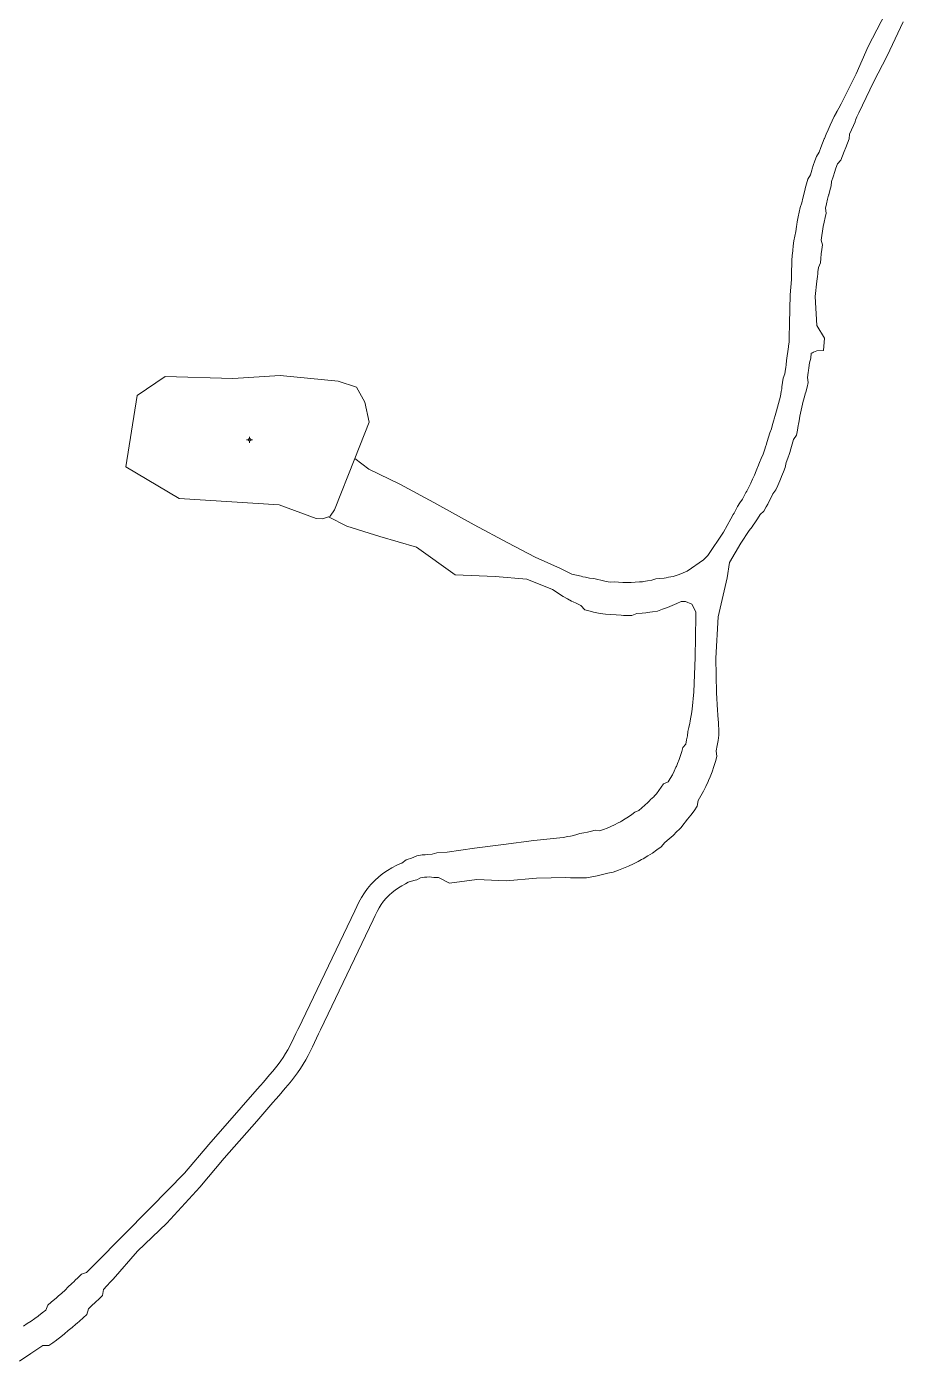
# Model space of a CAD drawing. Header units: metres. Extents: x 544975 to 548996, y 1840763 to 1844365.
# Drawn here: x 548139 to 548511, y 1841114 to 1841680 of the extents above; entities that cross this region are included whole.
import ezdxf

# ---------------------------------------------------------------- set-up
doc = ezdxf.new("R2010")
doc.units = ezdxf.units.M
doc.header["$MEASUREMENT"] = 0
doc.layers.add('Level 11', color=7, linetype='Continuous', lineweight=0)
doc.layers.add('Level 30', color=7, linetype='Continuous', lineweight=0)

# ---------------------------------------------------------------- blocks, each defined once
blk = doc.blocks.new('CENTRD_12')
at = {"layer": 'Level 11', "linetype": 'Continuous', "lineweight": 0}
h = blk.add_hatch(color=7, dxfattribs=at)
edge = h.paths.add_edge_path()
edge.add_arc((0, 0), 1.5, 0, 360)
at = {"layer": 'Level 11', "color": 7, "linetype": 'Continuous', "lineweight": 0}
for p, q in [((-6.3, 0), (-12.5, 0)), ((0, 6.2), (-6.3, 0)), ((-6.3, 0), (0, -6.3)), ((0, 12.5), (0, 6.2)), ((6.2, 0), (0, 6.2)), ((0, -6.3), (6.2, 0)), ((12.5, 0), (6.2, 0)), ((0, -6.3), (0, -12.5))]:
    blk.add_line(p, q, dxfattribs=at)
blk = doc.blocks.new('CENTRD_1')
at = {"layer": 'Level 11', "linetype": 'Continuous', "lineweight": 0}
h = blk.add_hatch(color=7, dxfattribs=at)
edge = h.paths.add_edge_path()
edge.add_arc((0, 0), 1.5, 0, 360)
at = {"layer": 'Level 11', "color": 7, "linetype": 'Continuous', "lineweight": 0}
for p, q in [((0, 6.2), (-6.3, 0)), ((0, 12.5), (0, 6.2)), ((6.2, 0), (0, 6.2)), ((-6.3, 0), (-12.5, 0)), ((-6.3, 0), (0, -6.3)), ((0, -6.3), (6.2, 0)), ((0, -6.3), (0, -12.5)), ((12.5, 0), (6.2, 0))]:
    blk.add_line(p, q, dxfattribs=at)
blk = doc.blocks.new('5.DuongDay35Kv_RTH')
at = {"layer": 'Level 30', "color": 5, "flags": 128}
for points in [[(48510.8464, 841682.487), (48503.9492, 841668.1004), (48498.1598, 841656.8825), (48491.981, 841644.0056), (48491.1729, 841642.1741), (48490.5668, 841640.8005), (48490.4646, 841640.3063), (48490.4003, 841640.1588), (48489.6926, 841638.5101), (48488.9027, 841636.7241), (48488.0943, 841634.9472), (48487.9418, 841632.8851), (48487.1773, 841631.0975), (48486.4334, 841629.3012), (48486.4112, 841629.2468), (48485.71, 841627.4965), (48485.0073, 841625.6837), (48484.3254, 841623.863), (48482.9109, 841622.3022), (48482.2678, 841620.4577), (48481.6457, 841618.606), (48481.2128, 841617.2739), (48481.0449, 841616.7473), (48480.4654, 841614.8819), (48480.2548, 841612.9085), (48479.7192, 841611.0343), (48479.2051, 841609.1541), (48479.1716, 841609.0288), (48478.7124, 841607.2681), (48478.2414, 841605.3766), (48477.7919, 841603.4799), (48478.0683, 841601.4241), (48477.6641, 841599.5256), (48477.2816, 841597.6227), (48476.9208, 841595.7155), (48476.7357, 841594.6875), (48476.5819, 841593.8043), (48476.2649, 841591.8894), (48475.9697, 841589.971), (48476.5459, 841587.9335), (48476.2959, 841586.0185), (48476.0726, 841584.1429), (48476.0679, 841584.1008), (48475.8617, 841582.1807), (48475.6776, 841580.2583), (48474.8661, 841578.3849), (48474.6398, 841576.4571), (48474.559, 841575.7178), (48474.4291, 841574.4895), (48474.2185, 841572.4988), (48473.4192, 841566.0917), (48474.2496, 841553.7918), (48477.3987, 841548.4218), (48476.9887, 841543.1809), (48474.1581, 841542.9566), (48472.831, 841542.4455), (48472.2708, 841542.1282), (48471.7822, 841541.9301), (48471.6516, 841539.8591), (48471.091, 841537.8352), (48470.8381, 841535.7815), (48470.6794, 841534.6141), (48470.5522, 841533.732), (48470.2337, 841531.6874), (48470.4494, 841529.5459), (48470.0233, 841527.5114), (48469.4936, 841525.5), (48469.2791, 841524.721), (48468.9479, 841523.542), (48468.4061, 841521.6134), (48466.945, 841515.2873), (48466.6264, 841513.3095), (48466.3875, 841511.8262), (48466.303, 841511.3144), (48465.9451, 841509.2694), (48465.5001, 841507.2426), (48464.3162, 841505.4154), (48463.7567, 841503.4284), (48463.1667, 841501.4502), (48462.6662, 841499.8537), (48462.5464, 841499.4814), (48461.8958, 841497.5223), (48461.2151, 841495.5734), (48460.7451, 841493.545), (48460.0034, 841491.6143), (48459.2321, 841489.6953), (48459.0783, 841489.3226), (48458.4313, 841487.7883), (48457.6014, 841485.8939), (48456.7423, 841484.0125), (48455.5856, 841482.2749), (48454.6711, 841480.4249), (48453.7283, 841478.5892), (48453.3904, 841477.9478), (48452.7574, 841476.7683), (48451.7585, 841474.9625), (48450.0943, 841473.5444), (48449.0354, 841471.7865), (48447.8635, 841470.0991), (48447.1506, 841468.9978), (48446.8268, 841468.3499), (48445.5041, 841466.8218), (48442.0135, 841461.418), (48437.0829, 841453.2178), (48436.0888, 841446.6603), (48432.3227, 841430.1587), (48431.3181, 841412.5889), (48431.5675, 841397.9569), (48432.0003, 841390.5556), (48432.179, 841388.548), (48432.3576, 841386.5404), (48432.4469, 841385.5366), (48432.5231, 841384.424), (48432.6194, 841382.1896), (48432.6403, 841379.945), (48432.3382, 841377.7306), (48431.9624, 841375.5275), (48431.5134, 841373.3381), (48431.8199, 841370.9515), (48431.2185, 841368.7694), (48430.5447, 841366.6086), (48429.7992, 841364.4714), (48428.983, 841362.3603), (48428.308, 841360.7568), (48428.0968, 841360.2775), (48427.1417, 841358.2255), (48426.1188, 841356.2064), (48425.0291, 841354.2225), (48423.874, 841352.276), (48423.4774, 841349.8234), (48422.1765, 841347.9311), (48420.8133, 841346.0832), (48419.3892, 841344.2818), (48418.3584, 841343.0512), (48417.9058, 841342.5288), (48416.4747, 841340.7235), (48415.7463, 841339.9571), (48414.8744, 841339.0696), (48413.2198, 841337.47), (48411.5129, 841335.9264), (48409.7555, 841334.4406), (48408.2117, 841332.6706), (48406.3476, 841331.2966), (48404.4387, 841329.9855), (48402.4872, 841328.7387), (48400.4953, 841327.5577), (48399.8265, 841327.181), (48398.4651, 841326.4437), (48396.3989, 841325.3979), (48394.2989, 841324.4217), (48392.1677, 841323.5159), (48390.0074, 841322.6817), (48387.8205, 841321.9199), (48385.5433, 841321.457), (48383.3181, 841320.8447), (48381.0737, 841320.3069), (48378.8126, 841319.8442), (48376.5343, 841319.4772), (48374.2186, 841319.4144), (48371.9103, 841319.4298), (48370.9464, 841319.4593), (48369.7766, 841319.5215), (48367.7639, 841319.6285), (48355.3355, 841319.2427), (48342.4709, 841318.2481), (48329.9296, 841318.6863), (48318.4096, 841317.2562), (48313.7651, 841319.5521), (48311.7526, 841319.6567), (48309.7326, 841319.8646), (48308.7352, 841319.7934), (48307.8671, 841319.7169), (48306.141, 841319.4774), (48304.5505, 841318.6456), (48303.1965, 841318.2777), (48302.9031, 841318.1875), (48301.2366, 841317.7576), (48300.8762, 841317.6141), (48299.7504, 841316.8785), (48298.2314, 841316.1046), (48296.7674, 841315.2311), (48295.3647, 841314.2621), (48294.0298, 841313.2018), (48292.7684, 841312.055), (48291.5862, 841310.8266), (48290.4885, 841309.5222), (48289.4802, 841308.1476), (48288.5656, 841306.7089), (48287.7489, 841305.2124), (48286.9191, 841303.49), (48286.0558, 841301.6859), (48263.7354, 841255.0425), (48262.8721, 841253.2384), (48262.0088, 841251.4343), (48261.1455, 841249.6303), (48260.2822, 841247.8262), (48258.4598, 841244.1008), (48257.4372, 841242.2126), (48256.3523, 841240.3595), (48255.2062, 841238.5436), (48254.0003, 841236.7668), (48252.7358, 841235.0313), (48251.4141, 841233.3389), (48250.0368, 841231.6914), (48248.7254, 841230.1771), (48247.4161, 841228.6653), (48246.1068, 841227.1534), (48244.7975, 841225.6415), (48243.4881, 841224.1297), (48236.6951, 841216.2858), (48222.9086, 841200.5475), (48212.5655, 841188.2066), (48198.5954, 841172.9721), (48186.1448, 841161.0314), (48175.8145, 841149.2455), (48174.3964, 841147.8346), (48173.3868, 841146.7244), (48173.0409, 841146.3455), (48171.6477, 841144.8384), (48171.2501, 841142.3266), (48169.7761, 841140.8778), (48168.2877, 841139.4438), (48168.1247, 841139.2886), (48166.785, 841138.0248), (48165.2682, 841136.6209), (48164.6644, 841134.2001), (48163.1095, 841132.8176), (48161.5408, 841131.4506), (48160.5391, 841130.592), (48159.9586, 841130.0995), (48158.3629, 841128.7642), (48156.7539, 841127.445), (48155.1872, 841126.0723), (48153.5515, 841124.7849), (48151.9029, 841123.514), (48151.6967, 841123.3568), (48150.2418, 841122.2596), (48148.5682, 841121.0219), (48145.9632, 841121.0835), (48144.2453, 841119.9354), (48143.3507, 841119.3474), (48142.5433, 841118.8207), (48140.8676, 841117.7275), (48136.1188, 841114.3812)], [(48278.2734, 841497.2968), (48284.2303, 841492.8396), (48297.407, 841486.413), (48311.7672, 841478.6872), (48328.9061, 841469.1627), (48343.2035, 841461.4815), (48354.7291, 841455.3986), (48365.5431, 841450.713), (48370.295, 841448.3131), (48372.2513, 841447.8283), (48374.2077, 841447.3435), (48374.9126, 841447.1688), (48376.0465, 841446.9171), (48377.8226, 841446.5743), (48379.6385, 841446.4238), (48381.3522, 841445.9632), (48382.5616, 841445.6746), (48383.0802, 841445.5599), (48384.8207, 841445.2144), (48386.5718, 841444.9271), (48388.3665, 841445.008), (48390.1224, 841444.839), (48391.883, 841444.7287), (48392.6413, 841444.6992), (48393.6464, 841444.677), (48395.4104, 841444.6842), (48397.1699, 841444.8123), (48398.9275, 841444.9368), (48400.1884, 841445.0625), (48400.68, 841445.1199), (48402.4254, 841445.3612), (48404.1618, 841445.6605), (48405.8434, 841446.2128), (48407.6124, 841446.3837), (48409.3827, 841446.6156), (48410.2677, 841446.7545), (48411.2592, 841446.9346), (48413.2423, 841447.2949), (48415.7379, 841448.1218), (48419.1338, 841449.5489), (48426.0851, 841454.3056), (48427.9706, 841456.1912), (48434.5526, 841466.0807), (48437.7536, 841471.7779), (48438.7348, 841473.5244), (48439.0882, 841474.1534), (48439.6771, 841475.2212), (48440.5756, 841476.9002), (48441.535, 841478.5401), (48442.6212, 841480.1087), (48443.5419, 841481.7734), (48444.1255, 841482.8607), (48444.437, 841483.452), (48445.3061, 841485.1441), (48446.1491, 841486.8495), (48446.9276, 841488.5853), (48447.7174, 841490.3152), (48448.4806, 841492.057), (48449.0754, 841493.4678), (48449.2168, 841493.8104), (48449.926, 841495.5749), (48450.608, 841497.3501), (48451.3722, 841499.0963), (48451.9998, 841500.8933), (48452.5997, 841502.6997), (48452.7102, 841503.0431), (48453.1717, 841504.5152), (48453.7158, 841506.3393), (48454.2317, 841508.1715), (48454.8917, 841509.9672), (48455.4072, 841511.8037), (48455.9503, 841513.6362), (48456.0818, 841514.0959), (48456.4881, 841515.5424), (48457.0299, 841517.471), (48458.7552, 841523.7389), (48459.0737, 841525.7166), (48459.2685, 841526.9258), (48459.3826, 841527.661), (48459.6548, 841529.5546), (48459.9682, 841531.4375), (48460.5543, 841533.2749), (48460.8487, 841535.1645), (48460.9662, 841535.9796), (48461.1128, 841537.0585), (48461.3466, 841538.9565), (48461.654, 841540.8477), (48461.884, 841542.7491), (48462.1407, 841544.6511), (48462.1889, 841545.0366), (48462.2047, 841545.1272), (48462.3841, 841546.6189), (48462.4236, 841548.6204), (48462.6305, 841554.5197), (48462.8966, 841566.7508), (48463.4054, 841573.1761), (48463.4449, 841575.1776), (48463.4692, 841576.4125), (48463.4877, 841577.2047), (48463.5523, 841579.2733), (48463.5425, 841581.3508), (48463.74, 841583.4119), (48463.961, 841585.4705), (48463.9661, 841585.5156), (48464.2055, 841587.5264), (48464.4734, 841589.5795), (48464.8936, 841591.6103), (48465.2082, 841593.6552), (48465.5462, 841595.6963), (48465.7101, 841596.6377), (48465.9074, 841597.7335), (48466.2919, 841599.7664), (48466.6997, 841601.7948), (48467.1306, 841603.8184), (48467.7946, 841605.7885), (48468.271, 841607.7993), (48468.7704, 841609.8045), (48469.2573, 841611.6712), (48469.2927, 841611.8039), (48469.8378, 841613.7972), (48470.4057, 841615.7842), (48471.4441, 841617.6282), (48472.0557, 841619.5965), (48472.2328, 841620.1521), (48472.6896, 841621.5577), (48473.346, 841623.5116), (48474.0246, 841625.4578), (48475.1343, 841627.2457), (48475.8555, 841629.1712), (48476.5987, 841631.0884), (48477.3402, 841632.9394), (48477.3637, 841632.9969), (48478.1504, 841634.8966), (48478.9589, 841636.7872), (48479.7998, 841638.6635), (48480.6512, 841640.535), (48481.5626, 841642.3782), (48482.4527, 841644.0428), (48482.5333, 841644.1915), (48482.784, 841644.6406), (48483.5054, 841645.9573), (48484.4672, 841647.713), (48490.8392, 841660.4946), (48495.9912, 841672.027), (48503.3366, 841686.1925)], [(48137.7189, 841129.238), (48139.2776, 841130.4132), (48140.9784, 841131.3927), (48142.5486, 841132.554), (48143.9137, 841133.5835), (48144.1072, 841133.731), (48145.654, 841134.9234), (48147.1887, 841136.1313), (48148.0233, 841138.2022), (48149.5251, 841139.4336), (48151.0146, 841140.6799), (48151.5564, 841141.1397), (48152.4915, 841141.9411), (48153.9557, 841143.217), (48155.4071, 841144.5075), (48156.7285, 841145.9401), (48158.1525, 841147.2582), (48159.4103, 841148.4446), (48159.5633, 841148.5904), (48160.9607, 841149.9367), (48162.3445, 841151.2969), (48164.4052, 841151.9891), (48165.8094, 841153.3439), (48166.1584, 841153.6848), (48167.2297, 841154.7356), (48168.5861, 841156.206), (48179.6334, 841167.3014), (48191.7592, 841179.555), (48206.0846, 841194.1258), (48216.2853, 841206.2835), (48230.1145, 841221.9848), (48236.9076, 841229.8287), (48238.2169, 841231.3405), (48239.5262, 841232.8524), (48240.8355, 841234.3642), (48242.1448, 841235.8761), (48243.452, 841237.3856), (48244.6432, 841238.8104), (48245.7863, 841240.2741), (48246.8799, 841241.7752), (48247.9229, 841243.3118), (48248.9142, 841244.8824), (48249.8525, 841246.4851), (48250.7369, 841248.1181), (48252.4296, 841251.5839), (48253.2929, 841253.388), (48254.1563, 841255.192), (48255.0196, 841256.9961), (48255.8829, 841258.8002), (48278.2032, 841305.4436), (48279.0666, 841307.2477), (48279.9728, 841309.1257), (48281.0674, 841311.1315), (48282.2933, 841313.0599), (48283.6448, 841314.9024), (48285.1161, 841316.6507), (48286.7007, 841318.2971), (48288.3913, 841319.8344), (48290.1807, 841321.2556), (48292.0607, 841322.5544), (48294.0231, 841323.7251), (48296.0591, 841324.7624), (48297.6775, 841325.4792), (48298.1566, 841325.6698), (48300.0858, 841327.1501), (48300.4866, 841327.2734), (48302.3365, 841327.776), (48304.5212, 841328.8444), (48306.8749, 841329.171), (48308.0587, 841329.2754), (48309.0561, 841329.3465), (48311.051, 841329.4889), (48313.0185, 841330.0158), (48317.4765, 841330.3339), (48328.9806, 841331.9863), (48341.3755, 841333.6012), (48354.1883, 841335.3203), (48366.5563, 841336.5545), (48368.5334, 841336.9462), (48369.6824, 841337.1738), (48370.3814, 841337.3336), (48372.0347, 841337.7539), (48373.6648, 841338.2278), (48375.3123, 841338.5287), (48376.9526, 841338.8644), (48378.5809, 841339.2546), (48380.1952, 841339.6988), (48382.0574, 841339.3971), (48383.665, 841339.9571), (48385.2531, 841340.5703), (48386.8198, 841341.2361), (48388.3635, 841341.9538), (48389.8824, 841342.7226), (48390.8833, 841343.2646), (48391.3749, 841343.5415), (48392.8392, 841344.4097), (48394.2738, 841345.3262), (48395.677, 841346.2901), (48397.0473, 841347.3001), (48398.6922, 841347.9772), (48400.0047, 841349.0869), (48401.2794, 841350.2396), (48402.515, 841351.4342), (48403.1661, 841352.0969), (48403.7101, 841352.6693), (48405.0089, 841353.8161), (48405.3489, 841354.2086), (48406.1232, 841355.133), (48407.1931, 841356.4863), (48408.2172, 841357.8745), (48409.1945, 841359.2961), (48411.1532, 841360.115), (48412.0542, 841361.6332), (48412.9041, 841363.1805), (48413.702, 841364.7554), (48414.4469, 841366.3559), (48414.6116, 841366.7297), (48415.1381, 841367.9803), (48415.7747, 841369.6269), (48416.3561, 841371.2938), (48416.8817, 841372.9792), (48417.3508, 841374.6811), (48418.6153, 841376.2081), (48418.9758, 841377.966), (48419.2775, 841379.7349), (48419.5201, 841381.513), (48419.9524, 841383.2767), (48420.3262, 841385.0622), (48420.4909, 841385.9625), (48420.6515, 841386.9574), (48420.9725, 841388.9472), (48421.2936, 841390.937), (48422.0123, 841398.2973), (48422.6469, 841412.8977), (48422.8631, 841430.4956), (48422.9216, 841432.3022), (48421.1679, 841435.5474), (48418.4716, 841436.7292), (48416.5808, 841436.6555), (48414.7474, 841435.8182), (48413.8307, 841435.3995), (48412.8268, 841434.963), (48410.7919, 841434.1388), (48408.7226, 841433.381), (48406.6364, 841432.6094), (48404.4637, 841432.2349), (48402.2797, 841431.9329), (48401.6646, 841431.8612), (48400.0869, 841431.7039), (48397.8876, 841431.5481), (48395.6988, 841430.772), (48393.4709, 841430.763), (48392.2016, 841430.7911), (48391.2439, 841430.8282), (48389.0204, 841430.9676), (48386.8027, 841431.181), (48384.5632, 841431.2623), (48382.3578, 841431.6241), (48380.1657, 841432.0592), (48379.5125, 841432.2036), (48377.9894, 841432.5671), (48375.8312, 841433.1473), (48374.0642, 841434.9462), (48372.0723, 841435.8911), (48370.819, 841436.5286), (48370.1788, 841436.8714), (48368.402, 841437.8229), (48366.6251, 841438.7744), (48362.1162, 841441.8054), (48351.1503, 841446.0965), (48337.7115, 841447.2065), (48320.7441, 841447.9478), (48304.4624, 841459.7003), (48288.8528, 841464.1784), (48274.8853, 841468.5496), (48267.0949, 841472.6182)]]:
    blk.add_lwpolyline(points, dxfattribs=at)
at = {"layer": 'Level 30', "color": 5, "linetype": 'Continuous', "lineweight": 0, "flags": 128}
for points in [[(48278.2734, 841497.2968), (48284.395, 841512.6852), (48282.5544, 841521.2258), (48278.9797, 841527.6258), (48271.2482, 841530.1036), (48246.6636, 841532.573), (48226.5681, 841531.3114), (48197.8323, 841532.127), (48185.9724, 841524.0993), (48181.1493, 841493.7768), (48203.7276, 841480.3254), (48246.1951, 841477.6209), (48261.8963, 841471.9264), (48264.4871, 841471.6595), (48267.0949, 841472.6182)], [(48267.0949, 841472.6182), (48267.7403, 841472.8555), (48269.6345, 841475.5805), (48278.2734, 841497.2968)]]:
    blk.add_lwpolyline(points, dxfattribs=at)
at = {"layer": 'Level 11', "color": 7, "linetype": 'Continuous', "lineweight": 0, "xscale": 0.1, "yscale": 0.1, "zscale": 0.1}
blk.add_blockref('CENTRD_1', (48233.6362, 841505.2729), dxfattribs=at)

msp = doc.modelspace()

# ---------------------------------------------------------------- linework, layer by layer
at = {"layer": 'Level 30', "color": 5, "flags": 128}
for points in [[(548278.2734, 1841497.2968), (548284.2303, 1841492.8396), (548297.407, 1841486.413), (548311.7672, 1841478.6872), (548328.9061, 1841469.1627), (548343.2035, 1841461.4815), (548354.7291, 1841455.3986), (548365.5431, 1841450.713), (548370.295, 1841448.3131), (548372.2513, 1841447.8283), (548374.2077, 1841447.3435), (548374.9126, 1841447.1688), (548376.0465, 1841446.9171), (548377.8226, 1841446.5743), (548379.6385, 1841446.4238), (548381.3522, 1841445.9632), (548382.5616, 1841445.6746), (548383.0802, 1841445.5599), (548384.8207, 1841445.2144), (548386.5718, 1841444.9271), (548388.3665, 1841445.008), (548390.1224, 1841444.839), (548391.883, 1841444.7287), (548392.6413, 1841444.6992), (548393.6464, 1841444.677), (548395.4104, 1841444.6842), (548397.1699, 1841444.8123), (548398.9275, 1841444.9368), (548400.1884, 1841445.0625), (548400.68, 1841445.1199), (548402.4254, 1841445.3612), (548404.1618, 1841445.6605), (548405.8434, 1841446.2128), (548407.6124, 1841446.3837), (548409.3827, 1841446.6156), (548410.2677, 1841446.7545), (548411.2592, 1841446.9346), (548413.2423, 1841447.2949), (548415.7379, 1841448.1218), (548419.1338, 1841449.5489), (548426.0851, 1841454.3056), (548427.9706, 1841456.1912), (548434.5526, 1841466.0807), (548437.7536, 1841471.7779), (548438.7348, 1841473.5244), (548439.0882, 1841474.1534), (548439.6771, 1841475.2212), (548440.5756, 1841476.9002), (548441.535, 1841478.5401), (548442.6212, 1841480.1087), (548443.5419, 1841481.7734), (548444.1255, 1841482.8607), (548444.437, 1841483.452), (548445.3061, 1841485.1441), (548446.1491, 1841486.8495), (548446.9276, 1841488.5853), (548447.7174, 1841490.3152), (548448.4806, 1841492.057), (548449.0754, 1841493.4678), (548449.2168, 1841493.8104), (548449.926, 1841495.5749), (548450.608, 1841497.3501), (548451.3722, 1841499.0963), (548451.9998, 1841500.8933), (548452.5997, 1841502.6997), (548452.7102, 1841503.0431), (548453.1717, 1841504.5152), (548453.7158, 1841506.3393), (548454.2317, 1841508.1715), (548454.8917, 1841509.9672), (548455.4072, 1841511.8037), (548455.9503, 1841513.6362), (548456.0818, 1841514.0959), (548456.4881, 1841515.5424), (548457.0299, 1841517.471), (548458.7552, 1841523.7389), (548459.0737, 1841525.7166), (548459.2685, 1841526.9258), (548459.3826, 1841527.661), (548459.6548, 1841529.5546), (548459.9682, 1841531.4375), (548460.5543, 1841533.2749), (548460.8487, 1841535.1645), (548460.9662, 1841535.9796), (548461.1128, 1841537.0585), (548461.3466, 1841538.9565), (548461.654, 1841540.8477), (548461.884, 1841542.7491), (548462.1407, 1841544.6511), (548462.1889, 1841545.0366), (548462.2047, 1841545.1272), (548462.3841, 1841546.6189), (548462.4236, 1841548.6204), (548462.6305, 1841554.5197), (548462.8966, 1841566.7508), (548463.4054, 1841573.1761), (548463.4449, 1841575.1776), (548463.4692, 1841576.4125), (548463.4877, 1841577.2047), (548463.5523, 1841579.2733), (548463.5425, 1841581.3508), (548463.74, 1841583.4119), (548463.961, 1841585.4705), (548463.9661, 1841585.5156), (548464.2055, 1841587.5264), (548464.4734, 1841589.5795), (548464.8936, 1841591.6103), (548465.2082, 1841593.6552), (548465.5462, 1841595.6963), (548465.7101, 1841596.6377), (548465.9074, 1841597.7335), (548466.2919, 1841599.7664), (548466.6997, 1841601.7948), (548467.1306, 1841603.8184), (548467.7946, 1841605.7885), (548468.271, 1841607.7993), (548468.7704, 1841609.8045), (548469.2573, 1841611.6712), (548469.2927, 1841611.8039), (548469.8378, 1841613.7972), (548470.4057, 1841615.7842), (548471.4441, 1841617.6282), (548472.0557, 1841619.5965), (548472.2328, 1841620.1521), (548472.6896, 1841621.5577), (548473.346, 1841623.5116), (548474.0246, 1841625.4578), (548475.1343, 1841627.2457), (548475.8555, 1841629.1712), (548476.5987, 1841631.0884), (548477.3402, 1841632.9394), (548477.3637, 1841632.9969), (548478.1504, 1841634.8966), (548478.9589, 1841636.7872), (548479.7998, 1841638.6635), (548480.6512, 1841640.535), (548481.5626, 1841642.3782), (548482.4527, 1841644.0428), (548482.5333, 1841644.1915), (548482.784, 1841644.6406), (548483.5054, 1841645.9573), (548484.4672, 1841647.713), (548490.8392, 1841660.4946), (548495.9912, 1841672.027), (548503.3366, 1841686.1925)], [(548510.8464, 1841682.487), (548503.9492, 1841668.1004), (548498.1598, 1841656.8825), (548491.981, 1841644.0056), (548491.1729, 1841642.1741), (548490.5668, 1841640.8005), (548490.4646, 1841640.3063), (548490.4003, 1841640.1588), (548489.6926, 1841638.5101), (548488.9027, 1841636.7241), (548488.0943, 1841634.9472), (548487.9418, 1841632.8851), (548487.1773, 1841631.0975), (548486.4334, 1841629.3012), (548486.4112, 1841629.2468), (548485.71, 1841627.4965), (548485.0073, 1841625.6837), (548484.3254, 1841623.863), (548482.9109, 1841622.3022), (548482.2678, 1841620.4577), (548481.6457, 1841618.606), (548481.2128, 1841617.2739), (548481.0449, 1841616.7473), (548480.4654, 1841614.8819), (548480.2548, 1841612.9085), (548479.7192, 1841611.0343), (548479.2051, 1841609.1541), (548479.1716, 1841609.0288), (548478.7124, 1841607.2681), (548478.2414, 1841605.3766), (548477.7919, 1841603.4799), (548478.0683, 1841601.4241), (548477.6641, 1841599.5256), (548477.2816, 1841597.6227), (548476.9208, 1841595.7155), (548476.7357, 1841594.6875), (548476.5819, 1841593.8043), (548476.2649, 1841591.8894), (548475.9697, 1841589.971), (548476.5459, 1841587.9335), (548476.2959, 1841586.0185), (548476.0726, 1841584.1429), (548476.0679, 1841584.1008), (548475.8617, 1841582.1807), (548475.6776, 1841580.2583), (548474.8661, 1841578.3849), (548474.6398, 1841576.4571), (548474.559, 1841575.7178), (548474.4291, 1841574.4895), (548474.2185, 1841572.4988), (548473.4192, 1841566.0917), (548474.2496, 1841553.7918), (548477.3987, 1841548.4218), (548476.9887, 1841543.1809), (548474.1581, 1841542.9566), (548472.831, 1841542.4455), (548472.2708, 1841542.1282), (548471.7822, 1841541.9301), (548471.6516, 1841539.8591), (548471.091, 1841537.8352), (548470.8381, 1841535.7815), (548470.6794, 1841534.6141), (548470.5522, 1841533.732), (548470.2337, 1841531.6874), (548470.4494, 1841529.5459), (548470.0233, 1841527.5114), (548469.4936, 1841525.5), (548469.2791, 1841524.721), (548468.9479, 1841523.542), (548468.4061, 1841521.6134), (548466.945, 1841515.2873), (548466.6264, 1841513.3095), (548466.3875, 1841511.8262), (548466.303, 1841511.3144), (548465.9451, 1841509.2694), (548465.5001, 1841507.2426), (548464.3162, 1841505.4154), (548463.7567, 1841503.4284), (548463.1667, 1841501.4502), (548462.6662, 1841499.8537), (548462.5464, 1841499.4814), (548461.8958, 1841497.5223), (548461.2151, 1841495.5734), (548460.7451, 1841493.545), (548460.0034, 1841491.6143), (548459.2321, 1841489.6953), (548459.0783, 1841489.3226), (548458.4313, 1841487.7883), (548457.6014, 1841485.8939), (548456.7423, 1841484.0125), (548455.5856, 1841482.2749), (548454.6711, 1841480.4249), (548453.7283, 1841478.5892), (548453.3904, 1841477.9478), (548452.7574, 1841476.7683), (548451.7585, 1841474.9625), (548450.0943, 1841473.5444), (548449.0354, 1841471.7865), (548447.8635, 1841470.0991), (548447.1506, 1841468.9978), (548446.8268, 1841468.3499), (548445.5041, 1841466.8218), (548442.0135, 1841461.418), (548437.0829, 1841453.2178), (548436.0888, 1841446.6603), (548432.3227, 1841430.1587), (548431.3181, 1841412.5889), (548431.5675, 1841397.9569), (548432.0003, 1841390.5556), (548432.179, 1841388.548), (548432.3576, 1841386.5404), (548432.4469, 1841385.5366), (548432.5231, 1841384.424), (548432.6194, 1841382.1896), (548432.6403, 1841379.945), (548432.3382, 1841377.7306), (548431.9624, 1841375.5275), (548431.5134, 1841373.3381), (548431.8199, 1841370.9515), (548431.2185, 1841368.7694), (548430.5447, 1841366.6086), (548429.7992, 1841364.4714), (548428.983, 1841362.3603), (548428.308, 1841360.7568), (548428.0968, 1841360.2775), (548427.1417, 1841358.2255), (548426.1188, 1841356.2064), (548425.0291, 1841354.2225), (548423.874, 1841352.276), (548423.4774, 1841349.8234), (548422.1765, 1841347.9311), (548420.8133, 1841346.0832), (548419.3892, 1841344.2818), (548418.3584, 1841343.0512), (548417.9058, 1841342.5288), (548416.4747, 1841340.7235), (548415.7463, 1841339.9571), (548414.8744, 1841339.0696), (548413.2198, 1841337.47), (548411.5129, 1841335.9264), (548409.7555, 1841334.4406), (548408.2117, 1841332.6706), (548406.3476, 1841331.2966), (548404.4387, 1841329.9855), (548402.4872, 1841328.7387), (548400.4953, 1841327.5577), (548399.8265, 1841327.181), (548398.4651, 1841326.4437), (548396.3989, 1841325.3979), (548394.2989, 1841324.4217), (548392.1677, 1841323.5159), (548390.0074, 1841322.6817), (548387.8205, 1841321.9199), (548385.5433, 1841321.457), (548383.3181, 1841320.8447), (548381.0737, 1841320.3069), (548378.8126, 1841319.8442), (548376.5343, 1841319.4772), (548374.2186, 1841319.4144), (548371.9103, 1841319.4298), (548370.9464, 1841319.4593), (548369.7766, 1841319.5215), (548367.7639, 1841319.6285), (548355.3355, 1841319.2427), (548342.4709, 1841318.2481), (548329.9296, 1841318.6863), (548318.4096, 1841317.2562), (548313.7651, 1841319.5521), (548311.7526, 1841319.6567), (548309.7326, 1841319.8646), (548308.7352, 1841319.7934), (548307.8671, 1841319.7169), (548306.141, 1841319.4774), (548304.5505, 1841318.6456), (548303.1965, 1841318.2777), (548302.9031, 1841318.1875), (548301.2366, 1841317.7576), (548300.8762, 1841317.6141), (548299.7504, 1841316.8785), (548298.2314, 1841316.1046), (548296.7674, 1841315.2311), (548295.3647, 1841314.2621), (548294.0298, 1841313.2018), (548292.7684, 1841312.055), (548291.5862, 1841310.8266), (548290.4885, 1841309.5222), (548289.4802, 1841308.1476), (548288.5656, 1841306.7089), (548287.7489, 1841305.2124), (548286.9191, 1841303.49), (548286.0558, 1841301.6859), (548263.7354, 1841255.0425), (548262.8721, 1841253.2384), (548262.0088, 1841251.4343), (548261.1455, 1841249.6303), (548260.2822, 1841247.8262), (548258.4598, 1841244.1008), (548257.4372, 1841242.2126), (548256.3523, 1841240.3595), (548255.2062, 1841238.5436), (548254.0003, 1841236.7668), (548252.7358, 1841235.0313), (548251.4141, 1841233.3389), (548250.0368, 1841231.6914), (548248.7254, 1841230.1771), (548247.4161, 1841228.6653), (548246.1068, 1841227.1534), (548244.7975, 1841225.6415), (548243.4881, 1841224.1297), (548236.6951, 1841216.2858), (548222.9086, 1841200.5475), (548212.5655, 1841188.2066), (548198.5954, 1841172.9721), (548186.1448, 1841161.0314), (548175.8145, 1841149.2455), (548174.3964, 1841147.8346), (548173.3868, 1841146.7244), (548173.0409, 1841146.3455), (548171.6477, 1841144.8384), (548171.2501, 1841142.3266), (548169.7761, 1841140.8778), (548168.2877, 1841139.4438), (548168.1247, 1841139.2886), (548166.785, 1841138.0248), (548165.2682, 1841136.6209), (548164.6644, 1841134.2001), (548163.1095, 1841132.8176), (548161.5408, 1841131.4506), (548160.5391, 1841130.592), (548159.9586, 1841130.0995), (548158.3629, 1841128.7642), (548156.7539, 1841127.445), (548155.1872, 1841126.0723), (548153.5515, 1841124.7849), (548151.9029, 1841123.514), (548151.6967, 1841123.3568), (548150.2418, 1841122.2596), (548148.5682, 1841121.0219), (548145.9632, 1841121.0835), (548144.2453, 1841119.9354), (548143.3507, 1841119.3474), (548142.5433, 1841118.8207), (548140.8676, 1841117.7275), (548136.1188, 1841114.3812)], [(548137.7189, 1841129.238), (548139.2776, 1841130.4132), (548140.9784, 1841131.3927), (548142.5486, 1841132.554), (548143.9137, 1841133.5835), (548144.1072, 1841133.731), (548145.654, 1841134.9234), (548147.1887, 1841136.1313), (548148.0233, 1841138.2022), (548149.5251, 1841139.4336), (548151.0146, 1841140.6799), (548151.5564, 1841141.1397), (548152.4915, 1841141.9411), (548153.9557, 1841143.217), (548155.4071, 1841144.5075), (548156.7285, 1841145.9401), (548158.1525, 1841147.2582), (548159.4103, 1841148.4446), (548159.5633, 1841148.5904), (548160.9607, 1841149.9367), (548162.3445, 1841151.2969), (548164.4052, 1841151.9891), (548165.8094, 1841153.3439), (548166.1584, 1841153.6848), (548167.2297, 1841154.7356), (548168.5861, 1841156.206), (548179.6334, 1841167.3014), (548191.7592, 1841179.555), (548206.0846, 1841194.1258), (548216.2853, 1841206.2835), (548230.1145, 1841221.9848), (548236.9076, 1841229.8287), (548238.2169, 1841231.3405), (548239.5262, 1841232.8524), (548240.8355, 1841234.3642), (548242.1448, 1841235.8761), (548243.452, 1841237.3856), (548244.6432, 1841238.8104), (548245.7863, 1841240.2741), (548246.8799, 1841241.7752), (548247.9229, 1841243.3118), (548248.9142, 1841244.8824), (548249.8525, 1841246.4851), (548250.7369, 1841248.1181), (548252.4296, 1841251.5839), (548253.2929, 1841253.388), (548254.1563, 1841255.192), (548255.0196, 1841256.9961), (548255.8829, 1841258.8002), (548278.2032, 1841305.4436), (548279.0666, 1841307.2477), (548279.9728, 1841309.1257), (548281.0674, 1841311.1315), (548282.2933, 1841313.0599), (548283.6448, 1841314.9024), (548285.1161, 1841316.6507), (548286.7007, 1841318.2971), (548288.3913, 1841319.8344), (548290.1807, 1841321.2556), (548292.0607, 1841322.5544), (548294.0231, 1841323.7251), (548296.0591, 1841324.7624), (548297.6775, 1841325.4792), (548298.1566, 1841325.6698), (548300.0858, 1841327.1501), (548300.4866, 1841327.2734), (548302.3365, 1841327.776), (548304.5212, 1841328.8444), (548306.8749, 1841329.171), (548308.0587, 1841329.2754), (548309.0561, 1841329.3465), (548311.051, 1841329.4889), (548313.0185, 1841330.0158), (548317.4765, 1841330.3339), (548328.9806, 1841331.9863), (548341.3755, 1841333.6012), (548354.1883, 1841335.3203), (548366.5563, 1841336.5545), (548368.5334, 1841336.9462), (548369.6824, 1841337.1738), (548370.3814, 1841337.3336), (548372.0347, 1841337.7539), (548373.6648, 1841338.2278), (548375.3123, 1841338.5287), (548376.9526, 1841338.8644), (548378.5809, 1841339.2546), (548380.1952, 1841339.6988), (548382.0574, 1841339.3971), (548383.665, 1841339.9571), (548385.2531, 1841340.5703), (548386.8198, 1841341.2361), (548388.3635, 1841341.9538), (548389.8824, 1841342.7226), (548390.8833, 1841343.2646), (548391.3749, 1841343.5415), (548392.8392, 1841344.4097), (548394.2738, 1841345.3262), (548395.677, 1841346.2901), (548397.0473, 1841347.3001), (548398.6922, 1841347.9772), (548400.0047, 1841349.0869), (548401.2794, 1841350.2396), (548402.515, 1841351.4342), (548403.1661, 1841352.0969), (548403.7101, 1841352.6693), (548405.0089, 1841353.8161), (548405.3489, 1841354.2086), (548406.1232, 1841355.133), (548407.1931, 1841356.4863), (548408.2172, 1841357.8745), (548409.1945, 1841359.2961), (548411.1532, 1841360.115), (548412.0542, 1841361.6332), (548412.9041, 1841363.1805), (548413.702, 1841364.7554), (548414.4469, 1841366.3559), (548414.6116, 1841366.7297), (548415.1381, 1841367.9803), (548415.7747, 1841369.6269), (548416.3561, 1841371.2938), (548416.8817, 1841372.9792), (548417.3508, 1841374.6811), (548418.6153, 1841376.2081), (548418.9758, 1841377.966), (548419.2775, 1841379.7349), (548419.5201, 1841381.513), (548419.9524, 1841383.2767), (548420.3262, 1841385.0622), (548420.4909, 1841385.9625), (548420.6515, 1841386.9574), (548420.9725, 1841388.9472), (548421.2936, 1841390.937), (548422.0123, 1841398.2973), (548422.6469, 1841412.8977), (548422.8631, 1841430.4956), (548422.9216, 1841432.3022), (548421.1679, 1841435.5474), (548418.4716, 1841436.7292), (548416.5808, 1841436.6555), (548414.7474, 1841435.8182), (548413.8307, 1841435.3995), (548412.8268, 1841434.963), (548410.7919, 1841434.1388), (548408.7226, 1841433.381), (548406.6364, 1841432.6094), (548404.4637, 1841432.2349), (548402.2797, 1841431.9329), (548401.6646, 1841431.8612), (548400.0869, 1841431.7039), (548397.8876, 1841431.5481), (548395.6988, 1841430.772), (548393.4709, 1841430.763), (548392.2016, 1841430.7911), (548391.2439, 1841430.8282), (548389.0204, 1841430.9676), (548386.8027, 1841431.181), (548384.5632, 1841431.2623), (548382.3578, 1841431.6241), (548380.1657, 1841432.0592), (548379.5125, 1841432.2036), (548377.9894, 1841432.5671), (548375.8312, 1841433.1473), (548374.0642, 1841434.9462), (548372.0723, 1841435.8911), (548370.819, 1841436.5286), (548370.1788, 1841436.8714), (548368.402, 1841437.8229), (548366.6251, 1841438.7744), (548362.1162, 1841441.8054), (548351.1503, 1841446.0965), (548337.7115, 1841447.2065), (548320.7441, 1841447.9478), (548304.4624, 1841459.7003), (548288.8528, 1841464.1784), (548274.8853, 1841468.5496), (548267.0949, 1841472.6182)]]:
    msp.add_lwpolyline(points, dxfattribs=at)
at = {"layer": 'Level 30', "color": 5, "linetype": 'Continuous', "lineweight": 0, "flags": 128}
for points in [[(548278.2734, 1841497.2968), (548284.395, 1841512.6852), (548282.5544, 1841521.2258), (548278.9797, 1841527.6258), (548271.2482, 1841530.1036), (548246.6636, 1841532.573), (548226.5681, 1841531.3114), (548197.8323, 1841532.127), (548185.9724, 1841524.0993), (548181.1493, 1841493.7768), (548203.7276, 1841480.3254), (548246.1951, 1841477.6209), (548261.8963, 1841471.9264), (548264.4871, 1841471.6595), (548267.0949, 1841472.6182)], [(548267.0949, 1841472.6182), (548267.7403, 1841472.8555), (548269.6345, 1841475.5805), (548278.2734, 1841497.2968)]]:
    msp.add_lwpolyline(points, dxfattribs=at)

# ---------------------------------------------------------------- block references
at = {"color": 7, "linetype": 'Continuous', "lineweight": 0}
msp.add_blockref('5.DuongDay35Kv_RTH', (500000, 1000000), dxfattribs=at)
at = {"layer": 'Level 11', "color": 7, "linetype": 'Continuous', "lineweight": 0, "xscale": 0.1, "yscale": 0.1, "zscale": 0.1}
msp.add_blockref('CENTRD_12', (548233.6362, 1841505.2729), dxfattribs=at)

doc.saveas('drawing.dxf')
